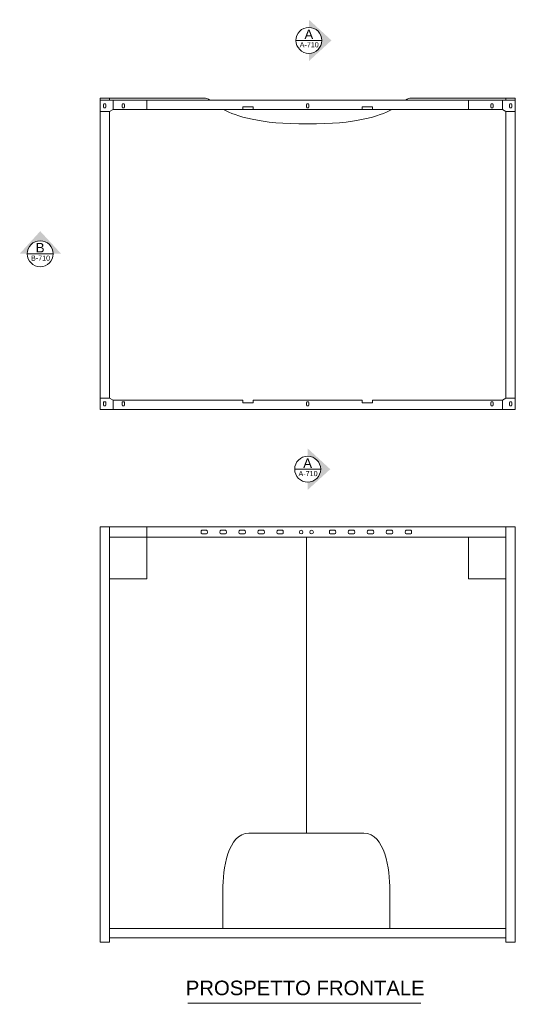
# Model space of a CAD drawing. Header units: millimetres. Extents: x 1499 to 3407, y -486 to 657.
# Drawn here: x 2343.9 to 2439.4, y 365.3 to 554.8 of the extents above; entities that cross this region are included whole.
import ezdxf
from ezdxf.enums import TextEntityAlignment as Align

# ---------------------------------------------------------------- set-up
doc = ezdxf.new("R2010")
doc.units = ezdxf.units.MM
for name, color, linetype, lineweight in [('A-FURN', 8, 'Continuous', 18), ('G-ANNO-DIM', 3, 'Continuous', 18), ('meccanismi', 4, 'Continuous', 18)]:
    doc.layers.add(name, color=color, linetype=linetype, lineweight=lineweight)
doc.styles.add('ARIAL', font='arial.ttf')
doc.styles.add('underline', font='arial.ttf')

# ---------------------------------------------------------------- blocks, each defined once
blk = doc.blocks.new('buchi')
at = {"layer": 'meccanismi'}
for p, q in [((2908.122182637481, 1714.861934265614), (2908.122182637481, 1715.761934265613)), ((2908.822182637489, 1715.761934265613), (2908.822182637489, 1714.861934265614))]:
    blk.add_line(p, q, dxfattribs=at)
for points in [[(2908.822182637489, 1715.761934265613), (2908.822182637489, 1715.99526759895), (2908.122182637481, 1715.99526759895), (2908.122182637481, 1715.761934265613)], [(2908.122182637481, 1714.861934265614), (2908.122182637481, 1714.628600932278), (2908.822182637489, 1714.628600932278), (2908.822182637489, 1714.861934265614)]]:
    blk.add_open_spline(points, degree=3, dxfattribs=at)

msp = doc.modelspace()

# ---------------------------------------------------------------- hatches: boundary and pattern name
at = {"layer": 'G-ANNO-DIM'}
h = msp.add_hatch(color=256, dxfattribs=at)
h.dxf.hatch_style = 1
h.paths.add_polyline_path([(2399.63897460972, 554.8008192681914), (2399.63897460972, 553.310257367338, -1), (2399.63897460972, 548.310257367338), (2399.63897460972, 546.8196954664845), (2403.982775672834, 550.810257367338)])
h = msp.add_hatch(color=256, dxfattribs=at)
h.dxf.hatch_style = 1
edge = h.paths.add_edge_path()
edge.add_line((2343.914640402268, 509.7139181359304), (2345.376405626134, 509.7102015983346))
edge.add_arc((2347.876402810127, 509.7139900778259), 2.500000054509902, -0.0016487867570731396, 180.0868255855869, ccw=False)
edge.add_line((2350.376402863602, 509.7139181359304), (2351.895764203974, 509.7139181359304))
edge.add_line((2351.895764203974, 509.7139181359304), (2347.876405626134, 514.0577191990449))
edge.add_line((2347.876405626134, 514.0577191990449), (2343.914640402268, 509.7139181359304))
h = msp.add_hatch(color=256, dxfattribs=at)
h.dxf.hatch_style = 1
h.paths.add_polyline_path([(2399.40897460972, 472.2008192681906), (2399.40897460972, 470.7102573673371, -1), (2399.40897460972, 465.7102573673371), (2399.40897460972, 464.2196954664837), (2403.752775672835, 468.2102573673371)])

# ---------------------------------------------------------------- linework, layer by layer
at = {"layer": 'A-FURN'}
for p, q in [((2359.405258072125, 539.7102015983346), (2359.405258072125, 479.7102015983346)), ((2361.205258072125, 539.7102015983346), (2359.405258072125, 539.7102015983346)), ((2361.205258072125, 539.7102015983346), (2379.405258072125, 539.7102015983346)), ((2361.205258072125, 539.3102015983345), (2361.205258072125, 539.7102015983346)), ((2380.546102297504, 539.3102015983345), (2361.205258072125, 539.3102015983345)), ((2437.605258072124, 539.310201598335), (2418.264413846745, 539.3102015983345)), ((2419.405258072125, 539.7102015983346), (2437.605258072124, 539.7102015983346)), ((2439.405258072125, 539.7102015983346), (2437.605258072124, 539.7102015983346)), ((2437.605258072124, 539.3102015983354), (2437.605258072124, 539.7102015983346)), ((2439.405258072125, 479.7102015983346), (2439.405258072125, 539.7102015983346)), ((2361.205258072125, 481.9102015983349), (2361.205258072125, 537.1102015983352)), ((2383.205294499098, 537.5102015983343), (2361.905258072126, 537.5102015983343)), ((2436.905258072123, 537.5102015983343), (2415.605221645151, 537.5102015983343)), ((2437.605258072124, 481.9102015983353), (2437.605258072124, 537.1102015983347)), ((2437.605258072124, 479.7102015983346), (2361.405258072125, 479.7102015983346)), ((2359.405258072125, 457.0918102826658), (2359.405258072125, 377.0918102826658)), ((2361.205258072125, 377.0918102826658), (2361.205258072125, 457.0918102826658)), ((2368.405258072125, 457.0918102826658), (2368.405258072125, 447.0918102826658)), ((2437.605258072124, 377.0918102826658), (2437.605258072124, 457.0918102826658)), ((2439.405258072125, 377.0918102826658), (2439.405258072125, 457.0918102826658)), ((2368.405258072125, 447.0918102826658), (2361.205258072125, 447.0918102826658)), ((2388.058761240011, 398.0918102826658), (2410.229209247889, 398.0918102826658)), ((2383.058761240011, 379.7631967569027), (2383.058761240011, 387.0918102826658)), ((2415.22920924789, 387.0918102826654), (2415.22920924789, 379.7631967569027)), ((2361.205258072125, 379.7631967569027), (2437.605258072124, 379.7631967569027)), ((2361.205258072125, 379.7631967569027), (2383.058761240011, 379.7631967569032)), ((2359.405258072125, 377.0918102826658), (2361.205258072125, 377.0918102826658)), ((2437.605258072124, 377.9631967569026), (2361.205258072125, 377.9631967569026)), ((2437.605258072124, 377.0918102826658), (2437.605258072124, 377.2918102826657)), ((2437.605258072124, 377.0918102826658), (2439.405258072125, 377.0918102826658)), ((2439.405258072125, 377.0918102826658), (2437.605258072124, 377.0918102826658))]:
    msp.add_line(p, q, dxfattribs=at)
for points in [[(2361.205258072125, 539.3102015983345), (2361.205258072125, 539.7102015983346)], [(2437.605258072124, 539.310201598335), (2437.605258072124, 539.7102015983346)], [(2361.205258072125, 481.9102015983344), (2361.205258072125, 537.1102015983347)], [(2437.605258072124, 481.9102015983344), (2437.605258072124, 537.1102015983347)], [(2359.405258072125, 479.7102015983346), (2361.205258072125, 479.7102015983346)], [(2437.605258072124, 479.7102015983346), (2361.205258072125, 479.7102015983346)], [(2439.405258072125, 479.7102015983346), (2437.605258072124, 479.7102015983346)], [(2437.605258072124, 457.0918102826658), (2437.605258072124, 455.0918102826658)], [(2388.058761240011, 398.0918102826658), (2399.143961240012, 398.0918102826658), (2399.143961240012, 455.0918102826649)], [(2430.405258072125, 455.0918102826658), (2430.405258072125, 447.0918102826658), (2437.605258072124, 447.0918102826658)], [(2361.205258072125, 379.0918102826658), (2361.205258072125, 447.0918102826658)], [(2437.605258072124, 379.0918102826658), (2437.605258072124, 447.0918102826658)]]:
    msp.add_lwpolyline(points, dxfattribs=at)
for points in [[(2379.405258072125, 539.7102015983351), (2379.814581406396, 539.7102015983351), (2380.161445049806, 539.5594105655538), (2380.546102297504, 539.3102015983338)], [(2383.205294499106, 537.5102015983489), (2385.636148472722, 536.168693403326), (2390.030791763467, 534.7102624652267), (2399.404671244802, 534.7102016002414)], [(2399.405258072124, 534.7102015983351), (2408.779540971823, 534.7102015983353), (2413.174316946327, 536.1686654097598), (2415.605221645143, 537.5102015983484)], [(2388.058761240011, 398.0918102826658), (2384.031079248814, 398.0918102826658), (2383.058761240011, 391.1194922738641), (2383.058761240011, 387.0918102826658)], [(2410.229209247889, 398.0918102826658), (2414.256891239088, 398.0918102826658), (2415.22920924789, 391.1194922738637), (2415.22920924789, 387.0918102826654)]]:
    msp.add_open_spline(points, degree=3, dxfattribs=at)
msp.add_open_spline([(2418.264413846746, 539.3102015983338), (2418.649071094444, 539.5594105655538), (2418.995934737853, 539.7102015983351), (2419.405258072125, 539.7102015983351), (2419.405260183004, 539.7102015983351), (2419.405262293883, 539.7102015983314), (2419.405264404767, 539.7102015983232), (2419.405290967543, 539.7102015982191), (2419.405317530607, 539.7102015974683), (2419.40534409396, 539.710201596069)], degree=3, knots=[5.843097809050761, 5.843097809050761, 5.843097809050761, 5.843097809050761, 7.071067811865476, 7.071067811865476, 7.071067811865476, 7.071074144503363, 7.071074144503363, 7.071074144503363, 7.071153832705891, 7.071153832705891, 7.071153832705891, 7.071153832705891], dxfattribs=at)
at = {"layer": 'G-ANNO-DIM'}
for p, q in [((2402.135258072124, 550.8102015983347), (2397.135258072124, 550.8102015983347)), ((2350.376405626134, 509.7102015983346), (2345.376405626134, 509.7102015983346)), ((2401.905258072125, 468.2102015983339), (2396.905258072125, 468.2102015983339)), ((2376.317170039003, 365.3188509113102), (2421.185865798867, 365.3188509113102))]:
    msp.add_line(p, q, dxfattribs=at)
for centre in [(2399.635258072124, 550.8102015983347), (2347.876405626134, 509.7102015983346), (2399.405258072125, 468.2102015983339)]:
    msp.add_circle(centre, 2.5, dxfattribs=at)
at = {"layer": 'meccanismi'}
for p, q in [((2359.405258072125, 539.3102015983345), (2359.405258072125, 537.1102015983347)), ((2359.405258072125, 539.3102015983345), (2399.405258072125, 539.310201598335)), ((2360.075258072125, 537.9290904872241), (2360.075258072125, 538.4913127094455)), ((2360.535258072125, 537.9290904872241), (2360.535258072125, 538.4913127094455)), ((2361.205258072126, 539.3102015983345), (2437.605258072125, 539.3102015983345)), ((2363.675258072127, 537.9290904872241), (2363.675258072127, 538.4913127094455)), ((2364.135258072127, 537.9290904872241), (2364.135258072127, 538.4913127094455)), ((2368.405258072125, 537.5102015983343), (2368.405258072125, 539.3102015983345)), ((2399.175258072124, 537.9252015983343), (2399.175258072124, 538.4874238205557)), ((2439.405258072125, 539.3102015983345), (2399.405258072125, 539.310201598335)), ((2399.635258072124, 537.9252015983343), (2399.635258072124, 538.4874238205557)), ((2430.405258072125, 537.5102015983343), (2430.405258072125, 539.3102015983345)), ((2434.675258072122, 537.9252015983343), (2434.675258072122, 538.4874238205557)), ((2435.135258072122, 537.9252015983343), (2435.135258072122, 538.4874238205557)), ((2438.275158307462, 537.9252015983343), (2438.275158307462, 538.4874238205557)), ((2438.735158307462, 537.9252015983343), (2438.735158307462, 538.4874238205557)), ((2439.405258072125, 539.3102015983345), (2439.405258072125, 537.1102015983347)), ((2359.405258072125, 537.1102015983347), (2361.205258072125, 537.1102015983347)), ((2361.905258072126, 537.5102015983343), (2361.205258072125, 537.1102015983347)), ((2388.905258072126, 537.5102015983343), (2388.905258072126, 538.0102015983343)), ((2388.905258072126, 537.5102015983343), (2399.405258072125, 537.5102015983343)), ((2409.905258072123, 537.5102015983343), (2399.405258072125, 537.5102015983343)), ((2409.905258072123, 537.5102015983343), (2409.905258072123, 538.0102015983343)), ((2436.905258072123, 537.5102015983343), (2437.605258072124, 537.1102015983347)), ((2439.405258072125, 537.1102015983347), (2437.605258072124, 537.1102015983347)), ((2359.405258072125, 479.7102015983346), (2359.405258072125, 481.9102015983344)), ((2359.405258072125, 481.9102015983344), (2361.205258072125, 481.9102015983344)), ((2361.905258072126, 481.5102015983348), (2361.205258072125, 481.9102015983344)), ((2388.905258072126, 481.5102015983348), (2388.905258072126, 481.0102015983348)), ((2388.905258072126, 481.5102015983348), (2399.405258072125, 481.5102015983348)), ((2409.905258072123, 481.5102015983348), (2399.405258072125, 481.5102015983348)), ((2409.905258072123, 481.5102015983348), (2409.905258072123, 481.0102015983348)), ((2436.905258072123, 481.5102015983348), (2437.605258072124, 481.9102015983344)), ((2439.405258072125, 481.9102015983344), (2437.605258072124, 481.9102015983344)), ((2439.405258072125, 479.7102015983346), (2439.405258072125, 481.9102015983344)), ((2359.405258072125, 479.7102015983346), (2399.405258072125, 479.7102015983342)), ((2360.075258072125, 480.5290904872231), (2360.075258072125, 481.0913127094445)), ((2360.535258072125, 480.5290904872231), (2360.535258072125, 481.0913127094445)), ((2363.675258072127, 480.5290904872231), (2363.675258072127, 481.0913127094445)), ((2364.135258072127, 480.5290904872231), (2364.135258072127, 481.0913127094445)), ((2399.175258072124, 480.5252015983333), (2399.175258072124, 481.0874238205547)), ((2439.405258072125, 479.7102015983346), (2399.405258072125, 479.7102015983342)), ((2399.635258072124, 480.5252015983333), (2399.635258072124, 481.0874238205547)), ((2434.675258072122, 480.5252015983333), (2434.675258072122, 481.0874238205547)), ((2435.135258072122, 480.5252015983333), (2435.135258072122, 481.0874238205547)), ((2438.275158307462, 480.5252015983333), (2438.275158307462, 481.0874238205547)), ((2438.735158307462, 480.5252015983333), (2438.735158307462, 481.0874238205547)), ((2439.405258072125, 457.0918102826658), (2359.405258072125, 457.0918102826658))]:
    msp.add_line(p, q, dxfattribs=at)
for points in [[(2361.905258072126, 539.3102015983345), (2361.905258072126, 537.5102015983343), (2386.905258072126, 537.5102015983343)], [(2436.905258072123, 537.5102015983357), (2436.905258072123, 539.3102015983359)], [(2361.905258072126, 537.5102015983343), (2415.60522164515, 537.5102015983343)], [(2388.905258072126, 538.0102015983343), (2386.905258072126, 538.0102015983343), (2386.905258072126, 537.5102015983343)], [(2409.905258072123, 538.0102015983343), (2411.905258072123, 538.0102015983343), (2411.905258072123, 537.5102015983343)], [(2436.905258072123, 537.5102015983343), (2411.905258072123, 537.5102015983343)], [(2361.905258072126, 479.7102015983346), (2361.905258072126, 481.5102015983348), (2386.905258072126, 481.5102015983348)], [(2388.905258072126, 481.0102015983348), (2386.905258072126, 481.0102015983348), (2386.905258072126, 481.5102015983348)], [(2409.905258072123, 481.0102015983348), (2411.905258072123, 481.0102015983348), (2411.905258072123, 481.5102015983348)], [(2436.905258072123, 479.7102015983346), (2436.905258072123, 481.5102015983348), (2411.905258072123, 481.5102015983348)], [(2361.205258072124, 457.091810282664), (2361.205258072124, 455.091810282664), (2437.605258072124, 455.0918102826658)]]:
    msp.add_lwpolyline(points, dxfattribs=at)
for centre in [(2398.143961240012, 456.0936384056909), (2400.143961240012, 456.0936384056909)]:
    msp.add_circle(centre, 0.3500000000044565, dxfattribs=at)
for points in [[(2360.075258072125, 538.4913127094455), (2360.075258072125, 538.6446460427787), (2360.535258072125, 538.6446460427787), (2360.535258072125, 538.4913127094455)], [(2363.675258072127, 538.4913127094455), (2363.675258072127, 538.6446460427787), (2364.135258072127, 538.6446460427787), (2364.135258072127, 538.4913127094455)], [(2399.175258072124, 538.4874238205557), (2399.175258072124, 538.6407571538889), (2399.635258072124, 538.6407571538889), (2399.635258072124, 538.4874238205557)], [(2434.675258072122, 538.4874238205557), (2434.675258072122, 538.6407571538889), (2435.135258072122, 538.6407571538889), (2435.135258072122, 538.4874238205557)], [(2438.275158307462, 538.4874238205557), (2438.275158307462, 538.6407571538889), (2438.735158307462, 538.6407571538889), (2438.735158307462, 538.4874238205557)], [(2360.535258072125, 537.9290904872241), (2360.535258072125, 537.7757571538909), (2360.075258072125, 537.7757571538909), (2360.075258072125, 537.9290904872241)], [(2364.135258072127, 537.9290904872241), (2364.135258072127, 537.7757571538909), (2363.675258072127, 537.7757571538909), (2363.675258072127, 537.9290904872241)], [(2399.635258072124, 537.9252015983343), (2399.635258072124, 537.7718682650011), (2399.175258072124, 537.7718682650011), (2399.175258072124, 537.9252015983343)], [(2435.135258072122, 537.9252015983343), (2435.135258072122, 537.7718682650011), (2434.675258072122, 537.7718682650011), (2434.675258072122, 537.9252015983343)], [(2438.735158307462, 537.9252015983343), (2438.735158307462, 537.7718682650011), (2438.275158307462, 537.7718682650011), (2438.275158307462, 537.9252015983343)], [(2360.075258072125, 481.0913127094445), (2360.075258072125, 481.2446460427777), (2360.535258072125, 481.2446460427777), (2360.535258072125, 481.0913127094445)], [(2360.535258072125, 480.5290904872231), (2360.535258072125, 480.3757571538899), (2360.075258072125, 480.3757571538899), (2360.075258072125, 480.5290904872231)], [(2363.675258072127, 481.0913127094445), (2363.675258072127, 481.2446460427777), (2364.135258072127, 481.2446460427777), (2364.135258072127, 481.0913127094445)], [(2364.135258072127, 480.5290904872231), (2364.135258072127, 480.3757571538899), (2363.675258072127, 480.3757571538899), (2363.675258072127, 480.5290904872231)], [(2399.175258072124, 481.0874238205547), (2399.175258072124, 481.2407571538879), (2399.635258072124, 481.2407571538879), (2399.635258072124, 481.0874238205547)], [(2399.635258072124, 480.5252015983333), (2399.635258072124, 480.3718682650001), (2399.175258072124, 480.3718682650001), (2399.175258072124, 480.5252015983333)], [(2434.675258072122, 481.0874238205547), (2434.675258072122, 481.2407571538879), (2435.135258072122, 481.2407571538879), (2435.135258072122, 481.0874238205547)], [(2435.135258072122, 480.5252015983333), (2435.135258072122, 480.3718682650001), (2434.675258072122, 480.3718682650001), (2434.675258072122, 480.5252015983333)], [(2438.275158307462, 481.0874238205547), (2438.275158307462, 481.2407571538879), (2438.735158307462, 481.2407571538879), (2438.735158307462, 481.0874238205547)], [(2438.735158307462, 480.5252015983333), (2438.735158307462, 480.3718682650001), (2438.275158307462, 480.3718682650001), (2438.275158307462, 480.5252015983333)]]:
    msp.add_open_spline(points, degree=3, dxfattribs=at)

# ---------------------------------------------------------------- block references
at = {"layer": 'meccanismi', "rotation": 90}
for p in [(4094.792192337732, -2452.380372354819), (4098.442192337734, -2452.380372354819), (4102.092192337737, -2452.380372354819), (4105.742192337742, -2452.380372354819), (4109.392192337745, -2452.380372354819), (4119.519598673503, -2452.380372354819), (4123.169598673505, -2452.380372354819), (4126.819598673508, -2452.380372354819), (4130.469598673513, -2452.380372354819), (4134.119598673516, -2452.380372354819)]:
    msp.add_blockref('buchi', p, dxfattribs=at)

# ---------------------------------------------------------------- texts
at = {"layer": 'G-ANNO-DIM', "style": 'underline'}
msp.add_text('PROSPETTO FRONTALE', height=2.797183318726639, dxfattribs=at).set_placement((2375.919033582351, 366.8893113984195))
at = {"layer": 'G-ANNO-DIM', "style": 'ARIAL'}
for tag, height, p in [('A', 1.827718865804652, (2399.618503516568, 551.9689565311153)), ('A-710', 0.9841563123563513, (2399.700184341145, 549.9668324077982)), ('B', 1.827718865804652, (2347.859651070578, 510.8689565311148)), ('B-710', 0.984156312356351, (2347.941331895155, 508.866832407798)), ('A', 1.827718865804652, (2399.388503516568, 469.3689565311145)), ('A-710', 0.9841563123563513, (2399.470184341146, 467.3668324077973))]:
    msp.add_attdef(tag, text='', height=height, dxfattribs=at).set_placement(p, align=Align.MIDDLE_CENTER)

doc.saveas('drawing.dxf')
